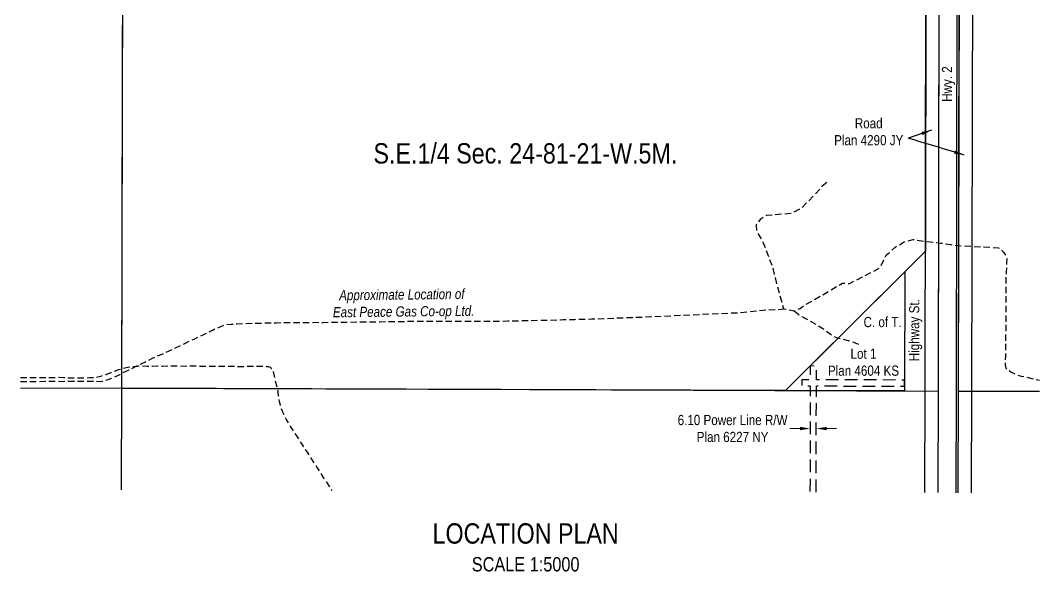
# Model space of a CAD drawing. Extents: x 489786 to 491808, y 6209120 to 6210926.
# Drawn here: x 490793 to 491797, y 6209120 to 6209662 of the extents above; entities that cross this region are included whole.
import ezdxf
from ezdxf.enums import TextEntityAlignment as Align

# ---------------------------------------------------------------- set-up
doc = ezdxf.new("R2010")
doc.units = 0
doc.header["$LTSCALE"] = 5
doc.header["$PDSIZE"] = 0.5
for name, pattern in [('foc-FLOWLINE', [3.75, 2.5, -1.25]), ('foc-QUARTERLINE', [33, 25, -3, 2, -3]), ('UG_PIPE', [1.875, 1.25, -0.625])]:
    doc.linetypes.add(name, pattern=pattern)
doc.layers.get('Defpoints').update_dxf_attribs({"color": 9})
for name, color, linetype in [('AS-PIPE-UG', 44, 'UG_PIPE'), ('AS-PIPE-UG-T', 44, 'Continuous'), ('AS-TELUS', 224, 'foc-TEL'), ('C-EZE', 13, 'foc-FLOWLINE'), ('C-SYMBOL', 7, 'Continuous'), ('DETAIL-T', 7, 'Continuous'), ('L-QSEC', 8, 'foc-QUARTERLINE'), ('L-SEC', 7, 'Continuous'), ('L-TITLEDB', 4, 'Continuous'), ('L-TITLEDB-T', 4, 'Continuous')]:
    doc.layers.add(name, color=color, linetype=linetype)
doc.layers.add('C-EZE-T', color=13, linetype='Continuous', lineweight=9)
doc.styles.add('175L', font='ARIALN.TTF', dxfattribs={"height": 20})
doc.styles.add('80CG', font='ARIALN.TTF', dxfattribs={"height": 10})
doc.styles.add('foc-LtypeFont', font='ARIALN.TTF', dxfattribs={"height": 7.35})
doc.linetypes.add('foc-TEL', pattern='A,2,-1,["T",foc-LtypeFont,S=0.2,R=0,X=-0.425,Y=-0.75],-1.24,8', length=12.24)
doc.dimstyles.new('Compass 5 000', dxfattribs={"dimscale": 5, "dimtxt": 9, "dimasz": 2, "dimexe": 0.2, "dimexo": 0.0625, "dimgap": 0.5, "dimtad": 0, "dimtih": 1, "dimtoh": 1, "dimzin": 0, "dimdsep": 46, "dimtxsty": '80CG', "dimcen": 0.1, "dimse1": 1, "dimse2": 1, "dimclrd": 256, "dimclrt": 256, "dimaunit": 1, "dimadec": 4, "dimazin": 0, "dimtfac": 0.06, "dimtofl": 0, "dimtmove": 0, "dimatfit": 1, "dimfxl": 0.2, "dimtolj": 1, "dimtzin": 0, "dimlwd": -1, "dimarcsym": 0})

# ---------------------------------------------------------------- blocks, each defined once
blk = doc.blocks.new('*D453')
at = {"layer": 'C-EZE-T', "transparency": 16777216}
for p, q in [((491560.9, 6209260.4), (491550.9, 6209260.4)), ((491587, 6209260.4), (491597, 6209260.3))]:
    blk.add_line(p, q, dxfattribs=at)
for points in [[(491560.9, 6209262.1), (491560.9, 6209258.7), (491570.9, 6209260.4)], [(491587, 6209262), (491587, 6209258.7), (491577, 6209260.4)]]:
    blk.add_solid(points, dxfattribs=at)
at = {"layer": 'Defpoints', "color": 0, "transparency": 16777216}
for p in [(491570.9, 6209260.4), (491570.9, 6209260.3), (491577, 6209260.3)]:
    blk.add_point(p, dxfattribs=at)
at = {"layer": 'C-EZE-T', "transparency": 16777216, "insert": (491494.5, 6209260.4), "char_height": 10, "attachment_point": 5, "style": '80CG'}
blk.add_mtext('\\A1;6.10 Power Line R/W\\PPlan 6227 NY', dxfattribs=at)

msp = doc.modelspace()

# ---------------------------------------------------------------- linework, layer by layer
at = {"layer": 'AS-PIPE-UG', "flags": 128}
for points in [[(491587.197, 6209502.354), (491582.549, 6209498.406), (491568.787, 6209483.678), (491561.958, 6209477.117), (491552.261, 6209471.988), (491534.552, 6209470.54), (491527.761, 6209469.896), (491521.755, 6209466.177), (491517.806, 6209460.93), (491518.244, 6209454.184), (491524.745, 6209443.256), (491533.578, 6209419.789), (491539.569, 6209396.254), (491543.525, 6209382.835), (491544.767, 6209378.237), (491548.709, 6209377.794), (491555.109, 6209376.068), (491560.931, 6209378.469), (491565.461, 6209381.807), (491590.265, 6209396.036), (491602.65, 6209403.577), (491609.797, 6209403.181), (491639.623, 6209418.5), (491645.813, 6209430.852), (491654.191, 6209438.676), (491663.523, 6209443.976), (491672.211, 6209446.472), (491682.669, 6209444.817), (491699.619, 6209442.951), (491709.367, 6209441.422), (491716.015, 6209440.379), (491741.986, 6209439.2), (491756.06, 6209438.341), (491757.651, 6209437.359), (491759.656, 6209435.737), (491761.776, 6209433.542), (491763.731, 6209430.52), (491764.465, 6209427.259), (491764.268, 6209423.373), (491764.14, 6209418.483), (491763.895, 6209413.786), (491763.719, 6209408.644), (491763.598, 6209403.173), (491763.605, 6209398.092), (491763.768, 6209393.02), (491763.505, 6209358.334), (491763.447, 6209353.623), (491763.198, 6209331.559), (491763.049, 6209327.344), (491763.015, 6209322.877), (491763.615, 6209319.876), (491765.751, 6209318.312), (491768.568, 6209316.281), (491774.83, 6209313.22), (491778.776, 6209312.072), (491796.894, 6209308.065)], [(490793.07, 6209306.846), (490811.752, 6209306.831), (490817.328, 6209306.854), (490822.925, 6209306.888), (490828.62, 6209306.962), (490834.287, 6209306.843), (490840.085, 6209306.87), (490845.78, 6209307.008), (490851.406, 6209307.04), (490857.065, 6209306.991), (490870.103, 6209306.846), (490873.791, 6209306.892), (490877.428, 6209307.95), (490881.281, 6209309.257), (490885.537, 6209311.169), (490889.629, 6209313.04), (490893.63, 6209315.048), (490923.186, 6209329.49), (490928.029, 6209331.715), (490932.852, 6209333.719), (490955.036, 6209344.156), (490959.534, 6209346.316), (490964.103, 6209348.462), (490968.867, 6209350.728), (490973.702, 6209353.096), (490978.409, 6209355.359), (490982.844, 6209357.6), (490995.258, 6209362.859), (491000.57, 6209363.138), (491006.097, 6209363.485), (491011.69, 6209363.703), (491039.726, 6209364.457), (491045.558, 6209364.561), (491051.246, 6209364.636), (491057.003, 6209364.722), (491073.338, 6209364.804), (491079.131, 6209364.885), (491084.968, 6209364.915), (491090.792, 6209364.883), (491096.503, 6209364.958), (491107.393, 6209365.043), (491125.541, 6209365.305), (491130.978, 6209365.313), (491136.311, 6209365.405), (491141.722, 6209365.538), (491147.073, 6209365.437), (491152.586, 6209365.657), (491185.642, 6209366.019), (491191.031, 6209366.072), (491196.485, 6209366.05), (491267.509, 6209366.095), (491272.986, 6209366.292), (491278.527, 6209366.381), (491324.949, 6209367.416), (491327.687, 6209367.557), (491333.428, 6209367.632), (491339.062, 6209367.848), (491355.9, 6209368.254), (491406.976, 6209370.151), (491500.01, 6209374.436), (491527.886, 6209377.309), (491539.829, 6209377.564), (491544.767, 6209378.237)], [(491555.109, 6209376.068), (491561.999, 6209370.968), (491572.794, 6209365.184), (491583.465, 6209358.957), (491592.487, 6209352.092), (491597.569, 6209349.812), (491612.054, 6209346.03), (491619.887, 6209342.926)], [(490793.078, 6209310.598), (490795.416, 6209310.594), (490800.929, 6209310.501), (490806.101, 6209310.639), (490811.173, 6209310.795), (490815.952, 6209310.731), (490820.958, 6209310.707), (490825.836, 6209310.708), (490830.769, 6209310.812), (490835.637, 6209310.555), (490840.32, 6209310.233), (490844.517, 6209310.193), (490848.8, 6209310.229), (490853.019, 6209310.308), (490857.057, 6209310.409), (490861.227, 6209310.513), (490865.447, 6209310.52), (490869.481, 6209311.223), (490873.377, 6209312.264), (490877.418, 6209313.596), (490881.527, 6209315.139), (490882.628, 6209315.55), (490885.67, 6209316.689), (490889.964, 6209318.368), (490894.475, 6209319.762), (490898.977, 6209320.901), (490903.52, 6209321.509), (490908.268, 6209321.832), (490913.044, 6209322.136), (490917.967, 6209321.881), (490923.018, 6209321.905), (490928.219, 6209321.953), (490933.497, 6209321.862), (490938.789, 6209322.023), (490944.392, 6209322.002), (490950.072, 6209322.148), (490955.665, 6209321.923), (490961.297, 6209322.084), (490966.815, 6209321.938), (490972.108, 6209321.885), (490977.055, 6209321.756), (490981.764, 6209321.851), (490986.396, 6209321.941), (490991.072, 6209321.915), (490995.595, 6209321.894), (491000.11, 6209321.8), (491004.46, 6209321.583), (491008.567, 6209321.391), (491012.862, 6209321.516), (491016.897, 6209321.645), (491020.788, 6209321.761), (491024.578, 6209321.632), (491028.332, 6209321.879), (491031.062, 6209321.801), (491033.362, 6209321.728), (491035.555, 6209321.602), (491037.486, 6209321.302), (491038.94, 6209320.767), (491040.424, 6209319.569), (491041.384, 6209318.642), (491046.502, 6209297.498), (491046.774, 6209295.373), (491047.089, 6209292.947), (491047.45, 6209290.209), (491047.948, 6209287.122), (491048.77, 6209283.795), (491049.913, 6209280.244), (491051.236, 6209276.699), (491052.975, 6209272.938), (491054.686, 6209269.275), (491056.81, 6209265.657), (491059.189, 6209262.019), (491061.595, 6209258.268), (491064.207, 6209254.158), (491067.07, 6209249.812), (491069.875, 6209245.4), (491072.931, 6209240.875), (491076.113, 6209236.157), (491079.157, 6209231.352), (491082.216, 6209226.615), (491085.264, 6209221.891), (491088.307, 6209217.101), (491091.355, 6209212.35), (491094.479, 6209207.794), (491097.5, 6209203.18), (491099.917, 6209199.402)]]:
    msp.add_lwpolyline(points, dxfattribs=at)
at = {"layer": 'AS-TELUS', "flags": 128}
msp.add_lwpolyline([(491714.805, 6209197.274), (491715.028, 6209297.286), (491715.85, 6209699.455), (491716.672, 6210101.624), (491716.876, 6210201.513)], dxfattribs=at)
at = {"layer": 'C-EZE', "flags": 128}
msp.add_lwpolyline([(491576.834, 6209197.751), (491577.028, 6209298.072), (491577.034, 6209302.334), (491663.82, 6209302.033), (491663.832, 6209308.123), (491577.044, 6209308.424), (491577.065, 6209321.835), (491570.828, 6209321.991), (491570.954, 6209308.444), (491562.744, 6209308.474), (491562.723, 6209302.383), (491570.944, 6209302.355), (491570.743, 6209197.772)], dxfattribs=at)
at = {"layer": 'L-QSEC'}
for p, q in [((490893.007, 6209300.07), (490894.952, 6210204.33)), ((490892.797, 6209200.119), (490893.007, 6209300.07))]:
    msp.add_line(p, q, dxfattribs=at)
at = {"layer": 'L-SEC'}
for p, q in [((491697.742, 6209699.456), (491696.921, 6209297.288)), ((491717.027, 6209297.281), (491717.849, 6209699.451)), ((490793.056, 6209300.416), (490893.007, 6209300.07)), ((490893.007, 6209300.07), (491294.964, 6209298.679)), ((491294.964, 6209298.679), (491696.921, 6209297.288)), ((491696.921, 6209297.288), (491696.697, 6209197.336)), ((491716.804, 6209197.267), (491717.027, 6209297.281)), ((491717.027, 6209297.281), (491796.872, 6209297.258))]:
    msp.add_line(p, q, dxfattribs=at)
at = {"layer": 'L-TITLEDB'}
msp.add_line((491663.81, 6209297.402), (491684.127, 6209297.332), dxfattribs=at)
at = {"layer": 'L-TITLEDB', "flags": 128}
for points in [[(491683.865, 6209197.381), (491684.127, 6209297.314), (491684.948, 6209699.482), (491685.77, 6210101.65), (491698.564, 6210101.624), (491697.742, 6209699.456), (491696.921, 6209297.288), (491696.697, 6209197.336)], [(491716.804, 6209197.267), (491717.027, 6209297.281), (491717.849, 6209699.451), (491718.529, 6210032.428), (491731.323, 6210032.428), (491730.643, 6209699.425), (491729.821, 6209297.253), (491729.597, 6209197.223)]]:
    msp.add_lwpolyline(points, dxfattribs=at)
for points in [[(491473.08, 6209700.409), (491684.949, 6209699.671), (491684.408, 6209434.944), (491664.05, 6209414.696), (491570.828, 6209321.991), (491546.513, 6209297.808), (490893.007, 6209300.07), (490893.873, 6209702.432)], [(491664.05, 6209414.696), (491663.81, 6209297.402), (491546.513, 6209297.808)]]:
    msp.add_lwpolyline(points, close=True, dxfattribs=at)

# ---------------------------------------------------------------- texts
at = {"layer": 'AS-PIPE-UG-T', "insert": (491100.243, 6209396.524), "char_height": 9.99514, "attachment_point": 1, "rotation": 0.599431, "style": '175L'}
msp.add_mtext_dynamic_manual_height_columns('\\pi6.7278;{\\fArial Narrow|b0|i1|c0|p34;Approximate Location of \\P\\pi0.35978;East Peace Gas Co-op Ltd.}', width=138.43561, gutter_width=100, heights=[0], dxfattribs=at)
at = {"layer": 'C-SYMBOL', "color": 3, "style": '175L'}
msp.add_text('S.E.1/4 Sec. 24-81-21-W.5M.', height=20, dxfattribs=at).set_placement((491290.438, 6209515.165), align=Align.BOTTOM_CENTER)
at = {"layer": 'DETAIL-T', "color": 3, "insert": (491290.681, 6209143.415), "char_height": 20, "width": 240.10316, "attachment_point": 5, "style": '80CG'}
msp.add_mtext('LOCATION PLAN\\P{\\H0.7x;SCALE 1:5000}', dxfattribs=at)
at = {"layer": 'L-TITLEDB', "insert": (491623.422, 6209325.633), "char_height": 10.00317, "width": 69.58996, "attachment_point": 5, "style": '80CG'}
msp.add_mtext('\\A1;Lot 1\\PPlan 4604 KS', dxfattribs=at)
at = {"layer": 'L-TITLEDB-T', "style": '80CG'}
msp.add_text('C. of T.', height=10, dxfattribs=at).set_placement((491623.501, 6209360.198))
for s, insert, char_height, width, attachment_point, rotation in [('\\A1;Hwy. 2', (491707.184, 6209599.359), 9.9983, 40.92524, 5, 89.882895), ('Highway St.', (491668.269, 6209326.65), 9.99514, 60.20712, 1, 89.882899)]:
    msp.add_mtext(s, dxfattribs=dict(at, insert=insert, char_height=char_height, width=width, attachment_point=attachment_point, rotation=rotation))
at = {"layer": 'L-TITLEDB-T', "insert": (491628.584, 6209565.777), "char_height": 9.99514, "width": 68.1296, "attachment_point": 2, "style": '80CG'}
msp.add_mtext('Road\\PPlan 4290 JY', dxfattribs=at)

# ---------------------------------------------------------------- dimensions: what is measured, and where the dimension line sits
at = {"layer": 'C-EZE-T'}
dim = msp.add_aligned_dim(p1=(491576.955, 6209260.31), p2=(491570.863, 6209260.321), distance=-0.075, text='6.10 Power Line R/W\\PPlan 6227 NY', dimstyle='Compass 5 000', dxfattribs=at)
dim.commit()
dim.dimension.update_dxf_attribs({"geometry": '*D453', "text_midpoint": (491494.499, 6209260.435)})

# ---------------------------------------------------------------- leaders
at = {"layer": 'L-TITLEDB-T', "path_type": 1}
for points in [[(491690.42, 6209553.966), (491667.57, 6209546.06)], [(491722.587, 6209529.546), (491667.57, 6209546.06)]]:
    msp.add_leader(points, dimstyle='Compass 5 000', override={"dimgap": 0.5, "dimtad": 0}, dxfattribs=at)

doc.saveas('drawing.dxf')
